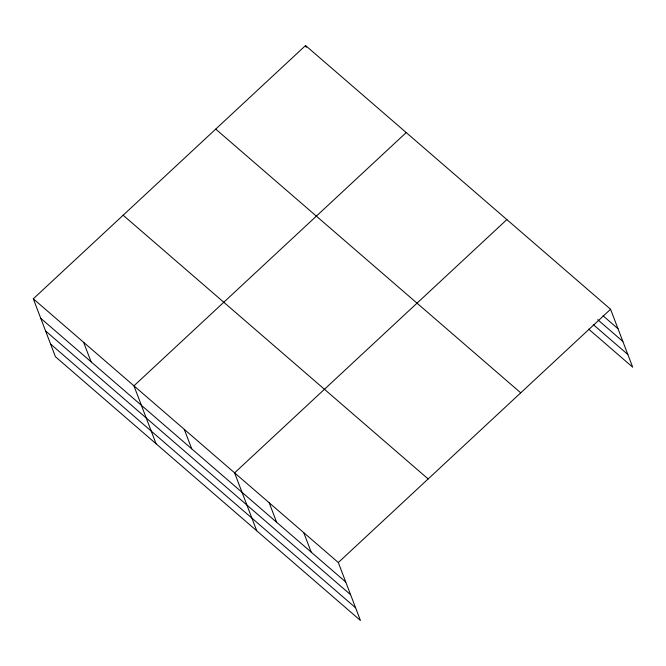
<?xml version="1.0" encoding="UTF-8"?>
<svg xmlns="http://www.w3.org/2000/svg" width="666" height="666" viewBox="0 0 666 666"><rect width="100%" height="100%" fill="white"/><g stroke="black" fill="none" stroke-linecap="round" stroke-linejoin="round"><path stroke-width="1" d="M33.3 298.801L338.311 562.529L360.439 620.471L55.428 356.743L33.3 298.801L305.561 45.529L610.572 309.257L632.7 367.199L588.702 329.154M406.218 132.559L133.949 385.83L156.077 443.772M506.868 219.589L234.607 472.86L256.735 530.802M338.311 562.529L610.572 309.257M603.088 315.826L618.015 328.729M597.718 319.688L622.86 341.425M593.281 324.617L627.855 354.503M215.717 129.112L520.729 392.832M123.143 215.226L428.155 478.946M40.734 318.281L345.746 582.009M45.588 330.977L350.591 594.696M50.583 344.056L355.586 607.775M305.561 45.529L306.277 47.386M303.738 532.642L311.18 552.114M269.172 502.747L276.615 522.227M184.282 429.345L191.716 448.826M83.625 342.316L91.067 361.796"/></g></svg>
